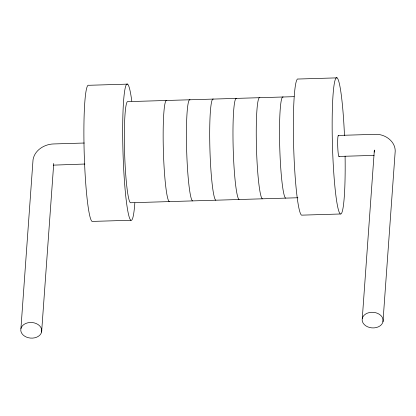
<?xml version="1.0" encoding="UTF-8"?>
<svg xmlns="http://www.w3.org/2000/svg" width="416" height="416" viewBox="0 0 416 416"><rect width="100%" height="100%" fill="white"/><g stroke="black" fill="none" stroke-linecap="round" stroke-linejoin="round"><path stroke-width="0.62" d="M374.218 152.105L374.353 150.062L362.289 318.375M20.93 328.578L33.03 159.822C34.528 150.134 44.569 144.082 53.83 143.941L84.308 143.026M41.616 332.025A10.52 7.821 4.1 0 0 27.721 322.821A10.52 7.821 4.1 0 0 24.482 336.06A10.52 7.821 4.1 0 0 41.616 332.025L53.732 163.436M382.97 321.823A10.52 7.821 4.1 0 0 369.08 312.619A10.52 7.821 4.1 0 0 365.841 325.853A10.52 7.821 4.1 0 0 382.97 321.823L395.07 153.062C396.682 141.903 385.034 133.546 374.722 134.347L338.406 135.429M53.409 165.136L84.906 164.029M127.514 84.131L88.722 85.29A68.193 6.193 88.3 0 0 84.11 149.656A68.193 6.193 88.3 0 0 92.087 221.421L130.879 220.262M336.981 77.865L298.194 79.03A68.193 6.193 88.3 0 0 293.576 143.395A68.193 6.193 88.3 0 0 301.558 215.155L340.345 213.996M294.102 96.663L127.946 101.634A50.658 4.602 88.3 0 0 124.519 149.448A50.658 4.602 88.3 0 0 130.447 202.758L297.892 197.751M338.926 156.432L374.119 155.381M339.165 156.224A10.52 0.957 88.3 0 1 337.693 145.361A10.52 0.957 88.3 0 1 338.666 135.938M345.093 156.187A68.193 6.193 88.3 0 1 337.002 203.185A68.193 6.193 88.3 0 1 333.601 88.707A68.193 6.193 88.3 0 1 344.484 135.632M285.61 198.12A50.658 4.602 88.3 0 1 279.682 144.81A50.658 4.602 88.3 0 1 283.109 96.996M169.239 201.599A50.658 4.602 88.3 0 1 163.311 148.288A50.658 4.602 88.3 0 1 166.738 100.474M134.836 202.94A68.193 6.193 88.3 0 1 126.157 199.644A68.193 6.193 88.3 0 1 123.318 105.128A68.193 6.193 88.3 0 1 131.784 101.098M262.335 198.812A50.658 4.602 88.3 0 1 256.407 145.506A50.658 4.602 88.3 0 1 259.834 97.687M239.06 199.508A50.658 4.602 88.3 0 1 233.132 146.203A50.658 4.602 88.3 0 1 236.558 98.384M215.784 200.205A50.658 4.602 88.3 0 1 209.856 146.895A50.658 4.602 88.3 0 1 213.288 99.081M192.509 200.902A50.658 4.602 88.3 0 1 186.586 147.592A50.658 4.602 88.3 0 1 190.013 99.778"/></g></svg>
